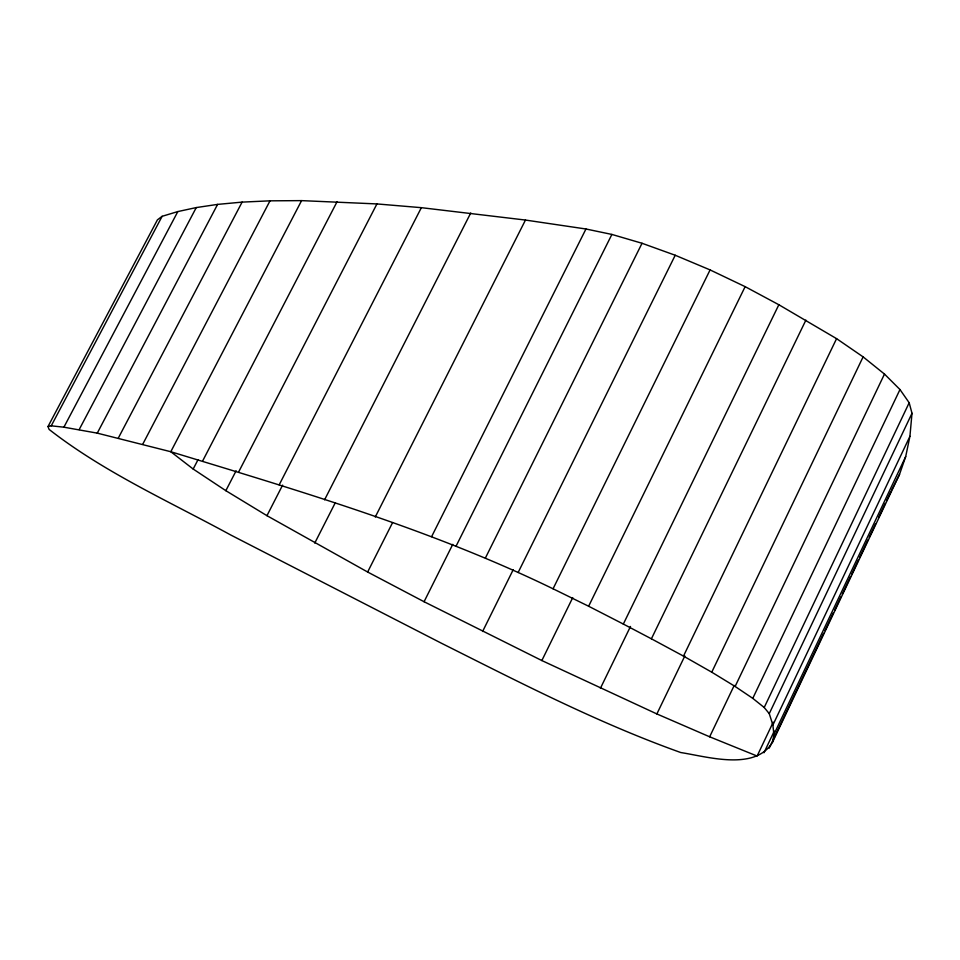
<?xml version="1.0" encoding="UTF-8"?>
<svg xmlns="http://www.w3.org/2000/svg" width="960" height="960" viewBox="0 0 960 960"><rect width="100%" height="100%" fill="white"/><g stroke="black" fill="none" stroke-linecap="round" stroke-linejoin="round"><path stroke-width="1.44" d="M909.924 436.332L912 413.28L909.18 402.756L899.976 389.544L884.484 374.076L863.112 356.88L836.58 338.652L778.848 304.74L745.14 286.656L710.088 269.916L675.216 255.252L642.036 243.276L611.892 234.432L585.96 228.996L525.468 220.056L421.356 207.672L376.932 203.928L301.584 200.628L270 200.832L242.1 202.116L217.596 204.396L196.26 207.576L177.828 211.572L162.12 216.312L157.416 219.864L48 426.54L49.104 429.42C104.352 472.548 169.368 501.48 230.652 534.948L441.132 643.08C519.6 682.404 597.984 722.964 680.784 752.544C707.532 756.684 755.328 771.324 772.584 742.104L899.52 474.396L905.688 456.612L909.924 436.332L772.884 725.052L773.892 734.472L772.584 742.104M763.98 752.748L774.276 731.064M773.892 734.472L905.688 456.612M769.212 748.14L823.704 633.228M824.988 630.528L833.316 612.948M834.6 610.248L841.008 596.724M842.292 594.024L850.632 576.444M851.904 573.744L858.324 560.22M859.596 557.52L867.936 539.94M869.22 537.24L875.628 523.716M878.832 516.96L885.24 503.436M886.524 500.736L891.012 491.268M772.884 725.052L769.26 713.652L764.208 707.496L909.18 402.756M769.26 713.652L912 413.28M773.184 722.196L757.116 756.048L709.656 736.8L656.868 713.94L541.848 660.552L424.068 601.728L367.644 572.028L266.952 515.676L225.84 490.68L193.176 469.032L170.796 451.728L97.26 433.14L63.9 427.188L51.24 425.832L48 426.54M709.656 736.8L734.22 685.428M764.208 707.496L752.772 698.352L735.12 686.46L884.484 374.076M752.772 698.352L899.976 389.544M735.12 686.46L711.756 672.192L863.112 356.88M711.756 672.192L683.484 656.1L836.58 338.652M656.868 713.94L684.828 655.956M683.484 656.1L651.408 638.808L805.896 320.124M600.42 688.284L630.492 626.46M651.408 638.808L623.34 624.06L778.848 304.74M541.848 660.552L572.736 597.636M623.34 624.06L588.636 606.24L745.14 286.656M301.584 200.628L170.796 451.728C300.216 491.208 431.016 529.464 553.056 588.792L710.088 269.916M482.604 631.476L513.168 569.796M518.148 572.484L675.216 255.252M485.412 557.988L642.036 243.276M424.068 601.728L452.772 544.344M456.204 545.904L611.892 234.432M431.616 536.64L585.96 228.996M367.644 572.028L392.58 522.6M375.264 516.996L525.468 220.056M891.66 489.924L899.52 474.396M324.588 499.8L470.736 213M314.76 543.072L335.16 502.992M279.18 484.848L421.356 207.672M266.952 515.676L282.612 485.124M238.656 471.96L376.932 203.928M225.84 490.68L236.124 470.772M193.176 469.032L198 459.744M202.644 460.968L337.116 201.624M142.812 444.096L270 200.832M97.26 433.14L217.596 204.396M118.392 437.94L242.1 202.116M63.9 427.188L177.828 211.572M79.176 429.588L196.26 207.576M51.24 425.832L162.12 216.312M553.056 588.792L588.636 606.24"/></g></svg>
